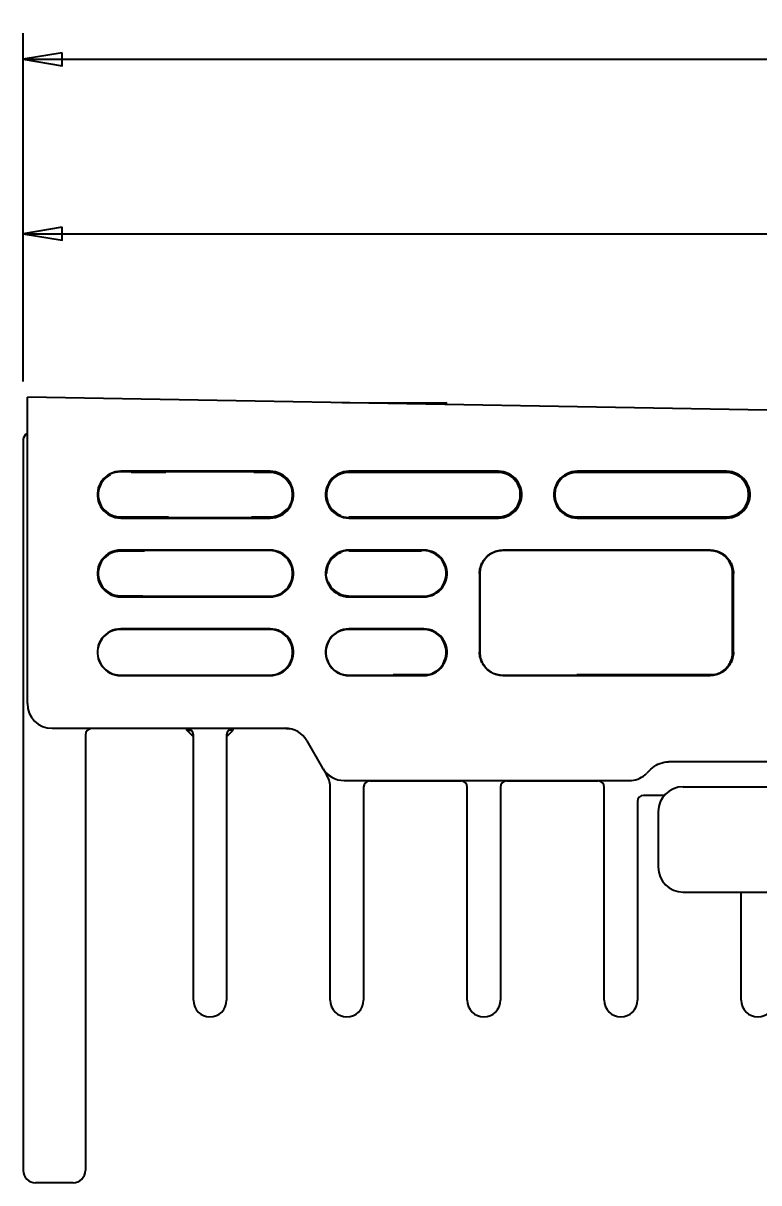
# Model space of a CAD drawing. Extents: x 0 to 31.6, y 0 to 20.4.
# Drawn here: x 1.95 to 5.49, y 14.85 to 20.44 of the extents above; entities that cross this region are included whole.
import ezdxf
from ezdxf.enums import TextEntityAlignment as Align

# ---------------------------------------------------------------- set-up
doc = ezdxf.new("R2010")
doc.units = 0
doc.layers.get('0').update_dxf_attribs({"color": 1, "linetype": 'CONTINUOUS'})
doc.styles.add('TXT', font='txt')
doc.dimstyles.new('DIMSTYLE_1', dxfattribs={"dimtxt": 0.16, "dimasz": 0.18, "dimexe": 0.18, "dimexo": 0.0625, "dimgap": 0.09, "dimtad": 1, "dimtih": 1, "dimlfac": 0.5, "dimzin": 0, "dimcen": 0.09, "dimclrd": 7, "dimclre": 7, "dimclrt": 7, "dimazin": 3, "dimtp": 0.01, "dimtm": 0.01, "dimtfac": 0, "dimtofl": 0, "dimtmove": 0, "dimatfit": 3})

# ---------------------------------------------------------------- blocks, each defined once
blk = doc.blocks.new('*D3')
at = {"color": 7, "linetype": 'CONTINUOUS'}
for p, q in [((1.949, 18.7467), (1.949, 19.551)), ((10.143, 18.5547), (10.143, 19.551)), ((1.949, 19.426), (6.0076, 19.426)), ((10.143, 19.426), (7.0636, 19.426))]:
    blk.add_line(p, q, dxfattribs=at)
for points in [[(2.1365, 19.4572), (1.949, 19.426), (2.1365, 19.3947), (2.1365, 19.4572)], [(9.9555, 19.3947), (10.143, 19.426), (9.9555, 19.4572), (9.9555, 19.3947)]]:
    blk.add_lwpolyline(points, dxfattribs=at)
at = {"color": 7, "style": 'TXT'}
for s, p in [('4.10', (6.3436, 19.346)), ('[', (6.1516, 19.106)), ('104,1', (6.5356, 19.106)), (']', (6.9196, 19.106))]:
    blk.add_text(s, height=0.25, dxfattribs=at).set_placement(p, align=Align.CENTER)
blk = doc.blocks.new('*D4')
at = {"color": 7, "linetype": 'CONTINUOUS'}
for p, q in [((1.949, 18.7138), (1.949, 20.3927)), ((10.619, 17.8459), (10.619, 20.3927)), ((1.949, 20.2677), (6.0372, 20.2677)), ((10.619, 20.2677), (7.0932, 20.2677))]:
    blk.add_line(p, q, dxfattribs=at)
for points in [[(2.1365, 20.2989), (1.949, 20.2677), (2.1365, 20.2364), (2.1365, 20.2989)], [(10.4315, 20.2364), (10.619, 20.2677), (10.4315, 20.2989), (10.4315, 20.2364)]]:
    blk.add_lwpolyline(points, dxfattribs=at)
at = {"color": 7, "style": 'TXT'}
for s, p in [('4.34', (6.3732, 20.1877)), ('[', (6.1812, 19.9477)), ('110,1', (6.5652, 19.9477)), (']', (6.9492, 19.9477))]:
    blk.add_text(s, height=0.25, dxfattribs=at).set_placement(p, align=Align.CENTER)

msp = doc.modelspace()

# ---------------------------------------------------------------- linework, layer by layer
at = {"color": 7, "linetype": 'CONTINUOUS'}
for p, q in [((1.969, 17.1612), (1.969, 18.6379)), ((10.0251, 18.4973), (1.969, 18.6379)), ((3.4881, 18.6114), (3.9881, 18.6123)), ((3.9881, 18.6026), (3.9881, 18.6123)), ((1.949, 18.4334), (1.949, 14.9094)), ((3.1376, 18.2779), (2.4176, 18.2779)), ((3.139, 18.2807), (2.419, 18.2807)), ((2.637, 18.2751), (2.4688, 18.2751)), ((3.1376, 18.2751), (3.061, 18.2751)), ((3.5049, 18.2743), (3.4927, 18.2722)), ((3.5176, 18.2751), (3.5049, 18.2743)), ((4.2375, 18.2779), (3.5176, 18.2779)), ((4.2375, 18.2751), (3.5176, 18.2751)), ((4.2389, 18.2807), (3.519, 18.2807)), ((4.6049, 18.2743), (4.5927, 18.2722)), ((4.6175, 18.2751), (4.6049, 18.2743)), ((5.3375, 18.2779), (4.6175, 18.2779)), ((5.3375, 18.2751), (4.6175, 18.2751)), ((5.3389, 18.2807), (4.6189, 18.2807)), ((3.1502, 18.0615), (3.1624, 18.0636)), ((4.2502, 18.0615), (4.2624, 18.0636)), ((5.3502, 18.0615), (5.3624, 18.0636)), ((2.4176, 18.0607), (2.649, 18.0607)), ((2.4176, 18.0579), (3.1376, 18.0579)), ((2.419, 18.0551), (3.139, 18.0551)), ((3.049, 18.0607), (3.1376, 18.0607)), ((3.1376, 18.0607), (3.1502, 18.0615)), ((3.5176, 18.0607), (4.2375, 18.0607)), ((3.5176, 18.0579), (4.2375, 18.0579)), ((3.519, 18.0551), (4.2389, 18.0551)), ((4.2375, 18.0607), (4.2502, 18.0615)), ((4.6175, 18.0607), (5.3375, 18.0607)), ((4.6175, 18.0579), (5.3375, 18.0579)), ((4.6189, 18.0551), (5.3389, 18.0551)), ((5.3375, 18.0607), (5.3502, 18.0615)), ((2.4176, 17.8951), (2.4049, 17.8943)), ((3.1376, 17.8979), (2.4176, 17.8979)), ((2.5328, 17.8951), (2.4176, 17.8951)), ((3.139, 17.9007), (2.419, 17.9007)), ((3.8775, 17.8979), (3.5176, 17.8979)), ((3.869, 17.8951), (3.5176, 17.8951)), ((3.8789, 17.9007), (3.519, 17.9007)), ((5.2575, 17.8979), (4.2595, 17.8979)), ((5.2589, 17.9007), (4.2609, 17.9007)), ((2.4049, 17.8943), (2.3927, 17.8922)), ((4.1481, 17.7879), (4.1481, 17.4079)), ((4.1495, 17.7879), (4.1495, 17.4079)), ((5.3675, 17.4079), (5.3675, 17.7879)), ((5.3717, 17.4079), (5.3717, 17.7879)), ((2.4176, 17.6807), (2.5253, 17.6807)), ((2.4176, 17.6779), (3.1376, 17.6779)), ((2.419, 17.6751), (3.139, 17.6751)), ((3.5176, 17.6779), (3.8775, 17.6779)), ((3.519, 17.6751), (3.8789, 17.6751)), ((3.1376, 17.5179), (2.4176, 17.5179)), ((3.139, 17.5207), (2.419, 17.5207)), ((3.8775, 17.5179), (3.5176, 17.5179)), ((3.8789, 17.5207), (3.519, 17.5207)), ((2.4176, 17.2979), (3.1376, 17.2979)), ((2.419, 17.2951), (3.139, 17.2951)), ((3.5176, 17.2979), (3.8775, 17.2979)), ((3.519, 17.2951), (3.8789, 17.2951)), ((3.7312, 17.3007), (3.9019, 17.3007)), ((4.2352, 17.3007), (4.2375, 17.3007)), ((4.2595, 17.2979), (5.2575, 17.2979)), ((4.2609, 17.2951), (5.2589, 17.2951)), ((4.6175, 17.3007), (5.2819, 17.3007)), ((2.089, 17.0412), (3.2117, 17.0412)), ((2.249, 17.0094), (2.249, 14.9094)), ((2.739, 17.0394), (2.279, 17.0394)), ((2.737, 17.0314), (2.737, 17.0394)), ((2.769, 16.9994), (2.737, 17.0314)), ((2.737, 17.0314), (2.7593, 17.0314)), ((2.769, 15.7294), (2.769, 17.0094)), ((2.929, 16.9994), (2.961, 17.0314)), ((2.929, 17.0094), (2.929, 15.7294)), ((2.961, 17.0314), (2.9387, 17.0314)), ((3.2131, 17.0394), (2.959, 17.0394)), ((2.961, 17.0314), (2.961, 17.0394)), ((3.3157, 16.9812), (3.3919, 16.8492)), ((3.394, 16.846), (3.4129, 16.8132)), ((4.9739, 16.8441), (4.9542, 16.8243)), ((6.3193, 16.8792), (5.0587, 16.8792)), ((3.4958, 16.7892), (4.8693, 16.7892)), ((3.619, 16.7874), (4.059, 16.7874)), ((4.279, 16.7874), (4.719, 16.7874)), ((3.429, 15.7294), (3.429, 16.7532)), ((3.589, 16.7574), (3.589, 15.7294)), ((4.089, 15.7294), (4.089, 16.7574)), ((4.249, 16.7574), (4.249, 15.7294)), ((4.749, 15.7294), (4.749, 16.7574)), ((5.129, 16.7592), (6.3193, 16.7592)), ((4.909, 16.6874), (4.909, 15.7294)), ((5.0382, 16.7174), (4.939, 16.7174)), ((5.009, 16.6392), (5.009, 16.3712)), ((5.129, 16.2512), (6.319, 16.2512)), ((5.409, 15.7294), (5.409, 16.2512)), ((2.189, 14.8494), (2.009, 14.8494))]:
    msp.add_line(p, q, dxfattribs=at)
for points in [[(2.419, 18.2807), (2.4057, 18.2798), (2.3928, 18.2776), (2.3805, 18.2739), (2.3685, 18.2687), (2.3569, 18.262), (2.3464, 18.2542), (2.337, 18.2453), (2.3286, 18.2353), (2.3214, 18.2244), (2.3156, 18.2127), (2.311, 18.2), (2.3079, 18.1872), (2.3064, 18.1744), (2.3064, 18.1614), (2.3079, 18.1485), (2.311, 18.1357), (2.3156, 18.1231), (2.3214, 18.1113), (2.3286, 18.1005), (2.337, 18.0905), (2.3464, 18.0816), (2.3569, 18.0738), (2.3685, 18.0671), (2.3805, 18.0619), (2.3928, 18.0582), (2.4057, 18.0559), (2.419, 18.0551)], [(2.4176, 18.2779), (2.4046, 18.2771), (2.3921, 18.2749), (2.38, 18.2713), (2.3683, 18.2662), (2.357, 18.2596), (2.3468, 18.252), (2.3376, 18.2434), (2.3294, 18.2336), (2.3224, 18.223), (2.3167, 18.2115), (2.3122, 18.1992), (2.3092, 18.1868), (2.3078, 18.1742), (2.3078, 18.1615), (2.3092, 18.149), (2.3122, 18.1365), (2.3167, 18.1242), (2.3224, 18.1127), (2.3294, 18.1022), (2.3376, 18.0924), (2.3468, 18.0837), (2.357, 18.0761), (2.3683, 18.0696), (2.38, 18.0645), (2.3921, 18.0609), (2.4046, 18.0587), (2.4176, 18.0579)], [(2.3691, 18.2634), (2.3586, 18.2573), (2.3486, 18.2499), (2.3396, 18.2414), (2.3316, 18.2319), (2.3249, 18.2216), (2.3193, 18.2104), (2.3149, 18.1984), (2.312, 18.1863), (2.3106, 18.1741), (2.3106, 18.1617), (2.312, 18.1495), (2.3149, 18.1373), (2.3193, 18.1253), (2.3249, 18.1141), (2.3316, 18.1038), (2.3396, 18.0943), (2.3486, 18.0859), (2.3586, 18.0785), (2.3696, 18.0721), (2.381, 18.0671), (2.3927, 18.0636)], [(3.1376, 18.0579), (3.1506, 18.0587), (3.1631, 18.0609), (3.1751, 18.0645), (3.1869, 18.0696), (3.1981, 18.0761), (3.2084, 18.0837), (3.2176, 18.0924), (3.2258, 18.1022), (3.2328, 18.1127), (3.2385, 18.1242), (3.2429, 18.1365), (3.2459, 18.149), (3.2474, 18.1615), (3.2474, 18.1742), (3.2459, 18.1868), (3.2429, 18.1992), (3.2385, 18.2115), (3.2328, 18.223), (3.2258, 18.2336), (3.2176, 18.2434), (3.2084, 18.252), (3.1981, 18.2596), (3.1869, 18.2662), (3.1751, 18.2713), (3.1631, 18.2749), (3.1506, 18.2771), (3.1376, 18.2779)], [(3.1624, 18.2722), (3.1502, 18.2743), (3.1376, 18.2751)], [(3.139, 18.0551), (3.1523, 18.0559), (3.1651, 18.0582), (3.1775, 18.0619), (3.1895, 18.0671), (3.2011, 18.0738), (3.2116, 18.0816), (3.221, 18.0905), (3.2294, 18.1005), (3.2366, 18.1113), (3.2424, 18.1231), (3.247, 18.1357), (3.2501, 18.1485), (3.2516, 18.1614), (3.2516, 18.1744), (3.2501, 18.1872), (3.247, 18.2), (3.2424, 18.2127), (3.2366, 18.2244), (3.2294, 18.2353), (3.221, 18.2453), (3.2116, 18.2542), (3.2011, 18.262), (3.1895, 18.2687), (3.1775, 18.2739), (3.1651, 18.2776), (3.1523, 18.2798), (3.139, 18.2807)], [(3.2314, 18.2194), (3.2303, 18.2216), (3.2236, 18.2319), (3.2156, 18.2414), (3.2066, 18.2499), (3.1966, 18.2573), (3.1856, 18.2637), (3.1742, 18.2686), (3.1624, 18.2722)], [(3.519, 18.2807), (3.5056, 18.2798), (3.4928, 18.2776), (3.4805, 18.2739), (3.4684, 18.2687), (3.4569, 18.262), (3.4463, 18.2542), (3.4369, 18.2453), (3.4285, 18.2353), (3.4214, 18.2244), (3.4155, 18.2127), (3.4109, 18.2), (3.4078, 18.1872), (3.4063, 18.1744), (3.4063, 18.1614), (3.4078, 18.1485), (3.4109, 18.1357), (3.4155, 18.1231), (3.4214, 18.1113), (3.4285, 18.1005), (3.4369, 18.0905), (3.4463, 18.0816), (3.4569, 18.0738), (3.4684, 18.0671), (3.4805, 18.0619), (3.4928, 18.0582), (3.5056, 18.0559), (3.519, 18.0551)], [(3.5176, 18.2779), (3.5046, 18.2771), (3.492, 18.2749), (3.48, 18.2713), (3.4683, 18.2662), (3.457, 18.2596), (3.4467, 18.252), (3.4375, 18.2434), (3.4293, 18.2336), (3.4224, 18.223), (3.4167, 18.2115), (3.4122, 18.1992), (3.4092, 18.1868), (3.4077, 18.1742), (3.4077, 18.1615), (3.4092, 18.149), (3.4122, 18.1365), (3.4167, 18.1242), (3.4224, 18.1127), (3.4293, 18.1022), (3.4375, 18.0924), (3.4467, 18.0837), (3.457, 18.0761), (3.4683, 18.0696), (3.48, 18.0645), (3.492, 18.0609), (3.5046, 18.0587), (3.5176, 18.0579)], [(3.4927, 18.2722), (3.481, 18.2686), (3.4695, 18.2637), (3.4585, 18.2573), (3.4485, 18.2499), (3.4396, 18.2414), (3.4316, 18.2319), (3.4248, 18.2216), (3.4192, 18.2104), (3.4149, 18.1984), (3.412, 18.1863), (3.4105, 18.1741), (3.4105, 18.1617), (3.412, 18.1495), (3.4149, 18.1373), (3.4192, 18.1253), (3.4248, 18.1141), (3.4316, 18.1038), (3.4396, 18.0943), (3.4485, 18.0859), (3.4585, 18.0785), (3.4695, 18.0721), (3.479, 18.068)], [(4.2375, 18.0579), (4.2505, 18.0587), (4.2631, 18.0609), (4.2751, 18.0645), (4.2868, 18.0696), (4.2981, 18.0761), (4.3084, 18.0837), (4.3176, 18.0924), (4.3258, 18.1022), (4.3327, 18.1127), (4.3384, 18.1242), (4.3429, 18.1365), (4.3459, 18.149), (4.3474, 18.1615), (4.3474, 18.1742), (4.3459, 18.1868), (4.3429, 18.1992), (4.3384, 18.2115), (4.3327, 18.223), (4.3258, 18.2336), (4.3176, 18.2434), (4.3084, 18.252), (4.2981, 18.2596), (4.2868, 18.2662), (4.2751, 18.2713), (4.2631, 18.2749), (4.2505, 18.2771), (4.2375, 18.2779)], [(4.2624, 18.2722), (4.2502, 18.2743), (4.2375, 18.2751)], [(4.2389, 18.0551), (4.2523, 18.0559), (4.2651, 18.0582), (4.2774, 18.0619), (4.2895, 18.0671), (4.301, 18.0738), (4.3115, 18.0816), (4.321, 18.0905), (4.3294, 18.1005), (4.3365, 18.1113), (4.3424, 18.1231), (4.347, 18.1357), (4.35, 18.1485), (4.3516, 18.1614), (4.3516, 18.1744), (4.35, 18.1872), (4.347, 18.2), (4.3424, 18.2127), (4.3365, 18.2244), (4.3294, 18.2353), (4.321, 18.2453), (4.3115, 18.2542), (4.301, 18.262), (4.2895, 18.2687), (4.2774, 18.2739), (4.2651, 18.2776), (4.2523, 18.2798), (4.2389, 18.2807)], [(4.2624, 18.0636), (4.2741, 18.0671), (4.2856, 18.0721), (4.2966, 18.0785), (4.3066, 18.0859), (4.3155, 18.0943), (4.3235, 18.1038), (4.3303, 18.1141), (4.3359, 18.1253), (4.3402, 18.1373), (4.3431, 18.1495), (4.3446, 18.1617), (4.3446, 18.1741), (4.3431, 18.1863), (4.3402, 18.1984), (4.3359, 18.2104), (4.3303, 18.2216), (4.3235, 18.2319), (4.3155, 18.2414), (4.3066, 18.2499), (4.2966, 18.2573), (4.2856, 18.2637), (4.2741, 18.2686), (4.2624, 18.2722)], [(4.6189, 18.2807), (4.6056, 18.2798), (4.5928, 18.2776), (4.5804, 18.2739), (4.5684, 18.2687), (4.5568, 18.262), (4.5463, 18.2542), (4.5369, 18.2453), (4.5285, 18.2353), (4.5213, 18.2244), (4.5155, 18.2127), (4.5109, 18.2), (4.5078, 18.1872), (4.5063, 18.1744), (4.5063, 18.1614), (4.5078, 18.1485), (4.5109, 18.1357), (4.5155, 18.1231), (4.5213, 18.1113), (4.5285, 18.1005), (4.5369, 18.0905), (4.5463, 18.0816), (4.5568, 18.0738), (4.5684, 18.0671), (4.5804, 18.0619), (4.5928, 18.0582), (4.6056, 18.0559), (4.6189, 18.0551)], [(4.6175, 18.2779), (4.6045, 18.2771), (4.592, 18.2749), (4.58, 18.2713), (4.5682, 18.2662), (4.557, 18.2596), (4.5467, 18.252), (4.5375, 18.2434), (4.5293, 18.2336), (4.5223, 18.223), (4.5166, 18.2115), (4.5122, 18.1992), (4.5092, 18.1868), (4.5077, 18.1742), (4.5077, 18.1615), (4.5092, 18.149), (4.5122, 18.1365), (4.5166, 18.1242), (4.5223, 18.1127), (4.5293, 18.1022), (4.5375, 18.0924), (4.5467, 18.0837), (4.557, 18.0761), (4.5682, 18.0696), (4.58, 18.0645), (4.592, 18.0609), (4.6045, 18.0587), (4.6175, 18.0579)], [(4.5927, 18.2722), (4.5809, 18.2686), (4.5695, 18.2637), (4.5585, 18.2573), (4.5485, 18.2499), (4.5395, 18.2414), (4.5315, 18.2319), (4.5248, 18.2216), (4.5192, 18.2104), (4.5148, 18.1984), (4.5119, 18.1863), (4.5105, 18.1741), (4.5105, 18.1617), (4.5119, 18.1495), (4.5148, 18.1373), (4.5192, 18.1253), (4.5248, 18.1141), (4.5315, 18.1038), (4.5395, 18.0943), (4.5485, 18.0859), (4.5585, 18.0785), (4.5695, 18.0721), (4.5809, 18.0671), (4.5927, 18.0636)], [(5.3375, 18.0579), (5.3505, 18.0587), (5.363, 18.0609), (5.3751, 18.0645), (5.3868, 18.0696), (5.3981, 18.0761), (5.4083, 18.0837), (5.4175, 18.0924), (5.4257, 18.1022), (5.4327, 18.1127), (5.4384, 18.1242), (5.4429, 18.1365), (5.4459, 18.149), (5.4473, 18.1615), (5.4473, 18.1742), (5.4459, 18.1868), (5.4429, 18.1992), (5.4384, 18.2115), (5.4327, 18.223), (5.4257, 18.2336), (5.4175, 18.2434), (5.4083, 18.252), (5.3981, 18.2596), (5.3868, 18.2662), (5.3751, 18.2713), (5.363, 18.2749), (5.3505, 18.2771), (5.3375, 18.2779)], [(5.3624, 18.2722), (5.3502, 18.2743), (5.3375, 18.2751)], [(5.3389, 18.0551), (5.3522, 18.0559), (5.3651, 18.0582), (5.3774, 18.0619), (5.3894, 18.0671), (5.401, 18.0738), (5.4115, 18.0816), (5.4209, 18.0905), (5.4293, 18.1005), (5.4365, 18.1113), (5.4423, 18.1231), (5.4469, 18.1357), (5.45, 18.1485), (5.4515, 18.1614), (5.4515, 18.1744), (5.45, 18.1872), (5.4469, 18.2), (5.4423, 18.2127), (5.4365, 18.2244), (5.4293, 18.2353), (5.4209, 18.2453), (5.4115, 18.2542), (5.401, 18.262), (5.3894, 18.2687), (5.3774, 18.2739), (5.3651, 18.2776), (5.3522, 18.2798), (5.3389, 18.2807)], [(5.3624, 18.0636), (5.3741, 18.0671), (5.3855, 18.0721), (5.3965, 18.0785), (5.4065, 18.0859), (5.4155, 18.0943), (5.4235, 18.1038), (5.4302, 18.1141), (5.4358, 18.1253), (5.4402, 18.1373), (5.4431, 18.1495), (5.4445, 18.1617), (5.4445, 18.1741), (5.4431, 18.1863), (5.4402, 18.1984), (5.4358, 18.2104), (5.4302, 18.2216), (5.4235, 18.2319), (5.4155, 18.2414), (5.4065, 18.2499), (5.3965, 18.2573), (5.3855, 18.2637), (5.3741, 18.2686), (5.3624, 18.2722)], [(2.3927, 18.0636), (2.4049, 18.0615), (2.4176, 18.0607)], [(3.1624, 18.0636), (3.1742, 18.0671), (3.1856, 18.0721), (3.1966, 18.0785), (3.2066, 18.0859), (3.2156, 18.0943), (3.2198, 18.0994)], [(4.5927, 18.0636), (4.6049, 18.0615), (4.6175, 18.0607)], [(2.419, 17.9007), (2.4057, 17.8998), (2.3928, 17.8976), (2.3805, 17.8939), (2.3685, 17.8887), (2.3569, 17.882), (2.3464, 17.8742), (2.337, 17.8653), (2.3286, 17.8553), (2.3214, 17.8444), (2.3156, 17.8327), (2.311, 17.82), (2.3079, 17.8072), (2.3064, 17.7944), (2.3064, 17.7814), (2.3079, 17.7685), (2.311, 17.7557), (2.3156, 17.7431), (2.3214, 17.7313), (2.3286, 17.7205), (2.337, 17.7105), (2.3464, 17.7016), (2.3569, 17.6938), (2.3685, 17.6871), (2.3805, 17.6819), (2.3928, 17.6782), (2.4057, 17.6759), (2.419, 17.6751)], [(2.4176, 17.8979), (2.4046, 17.8971), (2.3921, 17.8949), (2.38, 17.8913), (2.3683, 17.8862), (2.357, 17.8796), (2.3468, 17.872), (2.3376, 17.8634), (2.3294, 17.8536), (2.3224, 17.843), (2.3167, 17.8315), (2.3122, 17.8192), (2.3092, 17.8068), (2.3078, 17.7942), (2.3078, 17.7815), (2.3092, 17.769), (2.3122, 17.7565), (2.3167, 17.7442), (2.3224, 17.7327), (2.3294, 17.7222), (2.3376, 17.7124), (2.3468, 17.7037), (2.357, 17.6961), (2.3683, 17.6896), (2.38, 17.6845), (2.3921, 17.6809), (2.4046, 17.6787), (2.4176, 17.6779)], [(3.1376, 17.6779), (3.1506, 17.6787), (3.1631, 17.6809), (3.1751, 17.6845), (3.1869, 17.6896), (3.1981, 17.6961), (3.2084, 17.7037), (3.2176, 17.7124), (3.2258, 17.7222), (3.2328, 17.7327), (3.2385, 17.7442), (3.2429, 17.7565), (3.2459, 17.769), (3.2474, 17.7815), (3.2474, 17.7942), (3.2459, 17.8068), (3.2429, 17.8192), (3.2385, 17.8315), (3.2328, 17.843), (3.2258, 17.8536), (3.2176, 17.8634), (3.2084, 17.872), (3.1981, 17.8796), (3.1869, 17.8862), (3.1751, 17.8913), (3.1631, 17.8949), (3.1506, 17.8971), (3.1376, 17.8979)], [(3.139, 17.6751), (3.1523, 17.6759), (3.1651, 17.6782), (3.1775, 17.6819), (3.1895, 17.6871), (3.2011, 17.6938), (3.2116, 17.7016), (3.221, 17.7105), (3.2294, 17.7205), (3.2366, 17.7313), (3.2424, 17.7431), (3.247, 17.7557), (3.2501, 17.7685), (3.2516, 17.7814), (3.2516, 17.7944), (3.2501, 17.8072), (3.247, 17.82), (3.2424, 17.8327), (3.2366, 17.8444), (3.2294, 17.8553), (3.221, 17.8653), (3.2116, 17.8742), (3.2011, 17.882), (3.1895, 17.8887), (3.1775, 17.8939), (3.1651, 17.8976), (3.1523, 17.8998), (3.139, 17.9007)], [(3.519, 17.9007), (3.5056, 17.8998), (3.4928, 17.8976), (3.4805, 17.8939), (3.4684, 17.8887), (3.4569, 17.882), (3.4463, 17.8742), (3.4369, 17.8653), (3.4285, 17.8553), (3.4214, 17.8444), (3.4155, 17.8327), (3.4109, 17.82), (3.4078, 17.8072), (3.4063, 17.7944), (3.4063, 17.7814), (3.4078, 17.7685), (3.4109, 17.7557), (3.4155, 17.7431), (3.4214, 17.7313), (3.4285, 17.7205), (3.4369, 17.7105), (3.4463, 17.7016), (3.4569, 17.6938), (3.4684, 17.6871), (3.4805, 17.6819), (3.4928, 17.6782), (3.5056, 17.6759), (3.519, 17.6751)], [(3.5176, 17.8979), (3.5046, 17.8971), (3.492, 17.8949), (3.48, 17.8913), (3.4683, 17.8862), (3.457, 17.8796), (3.4467, 17.872), (3.4375, 17.8634), (3.4293, 17.8536), (3.4224, 17.843), (3.4167, 17.8315), (3.4122, 17.8192), (3.4092, 17.8068), (3.4077, 17.7942), (3.4077, 17.7815), (3.4092, 17.769), (3.4122, 17.7565), (3.4167, 17.7442), (3.4224, 17.7327), (3.4293, 17.7222), (3.4375, 17.7124), (3.4467, 17.7037), (3.457, 17.6961), (3.4683, 17.6896), (3.48, 17.6845), (3.492, 17.6809), (3.5046, 17.6787), (3.5176, 17.6779)], [(3.8775, 17.6779), (3.8905, 17.6787), (3.9031, 17.6809), (3.9151, 17.6845), (3.9268, 17.6896), (3.9381, 17.6961), (3.9484, 17.7037), (3.9576, 17.7124), (3.9658, 17.7222), (3.9727, 17.7327), (3.9784, 17.7442), (3.9829, 17.7565), (3.9859, 17.769), (3.9874, 17.7815), (3.9874, 17.7942), (3.9859, 17.8068), (3.9829, 17.8192), (3.9784, 17.8315), (3.9727, 17.843), (3.9658, 17.8536), (3.9576, 17.8634), (3.9484, 17.872), (3.9381, 17.8796), (3.9268, 17.8862), (3.9151, 17.8913), (3.9031, 17.8949), (3.8905, 17.8971), (3.8775, 17.8979)], [(3.8789, 17.6751), (3.8923, 17.6759), (3.9051, 17.6782), (3.9175, 17.6819), (3.9295, 17.6871), (3.941, 17.6938), (3.9516, 17.7016), (3.961, 17.7105), (3.9694, 17.7205), (3.9765, 17.7313), (3.9824, 17.7431), (3.987, 17.7557), (3.9901, 17.7685), (3.9916, 17.7814), (3.9916, 17.7944), (3.9901, 17.8072), (3.987, 17.82), (3.9824, 17.8327), (3.9765, 17.8444), (3.9694, 17.8553), (3.961, 17.8653), (3.9516, 17.8742), (3.941, 17.882), (3.9295, 17.8887), (3.9175, 17.8939), (3.9051, 17.8976), (3.8923, 17.8998), (3.8789, 17.9007)], [(4.1481, 17.7879), (4.1484, 17.7953), (4.1491, 17.8026), (4.1503, 17.8099), (4.152, 17.8171), (4.1541, 17.8241), (4.1567, 17.831), (4.1598, 17.8377), (4.1633, 17.8443), (4.1671, 17.8505), (4.1714, 17.8565), (4.1761, 17.8622), (4.1812, 17.8676), (4.1866, 17.8727), (4.1923, 17.8774), (4.1983, 17.8817), (4.2045, 17.8855), (4.211, 17.889), (4.2178, 17.8921), (4.2247, 17.8947), (4.2317, 17.8968), (4.2389, 17.8985), (4.2462, 17.8997), (4.2535, 17.9004), (4.2609, 17.9007)], [(4.2595, 17.8979), (4.2523, 17.8976), (4.2451, 17.8969), (4.2381, 17.8958), (4.2311, 17.8941), (4.2242, 17.892), (4.2174, 17.8895), (4.2109, 17.8865), (4.2045, 17.8831), (4.1984, 17.8793), (4.1926, 17.8751), (4.187, 17.8706), (4.1817, 17.8656), (4.1768, 17.8604), (4.1723, 17.8548), (4.1681, 17.849), (4.1643, 17.8429), (4.1609, 17.8365), (4.1579, 17.83), (4.1554, 17.8232), (4.1533, 17.8163), (4.1517, 17.8093), (4.1505, 17.8023), (4.1498, 17.7951), (4.1495, 17.7879)], [(5.3675, 17.7879), (5.3672, 17.7951), (5.3665, 17.8023), (5.3654, 17.8094), (5.3637, 17.8164), (5.3616, 17.8233), (5.3591, 17.83), (5.3561, 17.8365), (5.3527, 17.8429), (5.3489, 17.849), (5.3448, 17.8549), (5.3402, 17.8604), (5.3353, 17.8657), (5.33, 17.8706), (5.3244, 17.8752), (5.3186, 17.8794), (5.3125, 17.8831), (5.3061, 17.8865), (5.2996, 17.8895), (5.2929, 17.892), (5.2859, 17.8941), (5.279, 17.8958), (5.2719, 17.8969), (5.2647, 17.8976), (5.2575, 17.8979)], [(5.2589, 17.9007), (5.2663, 17.9004), (5.2737, 17.8997), (5.2809, 17.8985), (5.2881, 17.8968), (5.2952, 17.8947), (5.3021, 17.8921), (5.3088, 17.889), (5.3153, 17.8856), (5.3215, 17.8817), (5.3275, 17.8774), (5.3333, 17.8727), (5.3386, 17.8676), (5.3437, 17.8623), (5.3484, 17.8565), (5.3527, 17.8506), (5.3566, 17.8443), (5.36, 17.8378), (5.3631, 17.8311), (5.3657, 17.8242), (5.3678, 17.8171), (5.3695, 17.8099), (5.3707, 17.8027), (5.3714, 17.7953), (5.3717, 17.7879)], [(2.3927, 17.8922), (2.381, 17.8886), (2.3696, 17.8837), (2.3586, 17.8773), (2.3486, 17.8699), (2.3396, 17.8614), (2.3316, 17.8519), (2.3249, 17.8416), (2.3193, 17.8304), (2.3149, 17.8184), (2.312, 17.8063), (2.3106, 17.7941), (2.3106, 17.7817), (2.312, 17.7695), (2.3149, 17.7573), (2.3193, 17.7453), (2.3249, 17.7341), (2.3316, 17.7238), (2.3396, 17.7143), (2.3486, 17.7059), (2.3586, 17.6985), (2.3696, 17.6921), (2.381, 17.6871), (2.3927, 17.6836)], [(3.479, 17.8878), (3.4695, 17.8837), (3.4585, 17.8773), (3.4485, 17.8699), (3.4396, 17.8614), (3.4316, 17.8519), (3.4248, 17.8416), (3.4192, 17.8304), (3.4149, 17.8184), (3.412, 17.8063), (3.4105, 17.7941), (3.4105, 17.7874)], [(3.4185, 17.7474), (3.4192, 17.7453), (3.4248, 17.7341), (3.4316, 17.7238), (3.4396, 17.7143), (3.4485, 17.7059), (3.4585, 17.6985), (3.4695, 17.6921), (3.481, 17.6871), (3.4927, 17.6836)], [(2.3927, 17.6836), (2.4049, 17.6815), (2.4176, 17.6807)], [(3.4927, 17.6836), (3.5049, 17.6815), (3.5176, 17.6807)], [(2.419, 17.5207), (2.4057, 17.5198), (2.3928, 17.5176), (2.3805, 17.5139), (2.3685, 17.5087), (2.3569, 17.502), (2.3464, 17.4942), (2.337, 17.4853), (2.3286, 17.4753), (2.3214, 17.4644), (2.3156, 17.4527), (2.311, 17.44), (2.3079, 17.4272), (2.3064, 17.4144), (2.3064, 17.4014), (2.3079, 17.3885), (2.311, 17.3757), (2.3156, 17.3631), (2.3214, 17.3513), (2.3286, 17.3405), (2.337, 17.3305), (2.3464, 17.3216), (2.3569, 17.3138), (2.3685, 17.3071), (2.3805, 17.3019), (2.3928, 17.2982), (2.4057, 17.2959), (2.419, 17.2951)], [(2.4176, 17.5179), (2.4046, 17.5171), (2.3921, 17.5149), (2.38, 17.5113), (2.3683, 17.5062), (2.357, 17.4996), (2.3468, 17.492), (2.3376, 17.4834), (2.3294, 17.4736), (2.3224, 17.463), (2.3167, 17.4515), (2.3122, 17.4392), (2.3092, 17.4268), (2.3078, 17.4142), (2.3078, 17.4015), (2.3092, 17.389), (2.3122, 17.3765), (2.3167, 17.3642), (2.3224, 17.3527), (2.3294, 17.3422), (2.3376, 17.3324), (2.3468, 17.3237), (2.357, 17.3161), (2.3683, 17.3096), (2.38, 17.3045), (2.3921, 17.3009), (2.4046, 17.2987), (2.4176, 17.2979)], [(3.1376, 17.2979), (3.1506, 17.2987), (3.1631, 17.3009), (3.1751, 17.3045), (3.1869, 17.3096), (3.1981, 17.3161), (3.2084, 17.3237), (3.2176, 17.3324), (3.2258, 17.3422), (3.2328, 17.3527), (3.2385, 17.3642), (3.2429, 17.3765), (3.2459, 17.389), (3.2474, 17.4015), (3.2474, 17.4142), (3.2459, 17.4268), (3.2429, 17.4392), (3.2385, 17.4515), (3.2328, 17.463), (3.2258, 17.4736), (3.2176, 17.4834), (3.2084, 17.492), (3.1981, 17.4996), (3.1869, 17.5062), (3.1751, 17.5113), (3.1631, 17.5149), (3.1506, 17.5171), (3.1376, 17.5179)], [(3.139, 17.2951), (3.1523, 17.2959), (3.1651, 17.2982), (3.1775, 17.3019), (3.1895, 17.3071), (3.2011, 17.3138), (3.2116, 17.3216), (3.221, 17.3305), (3.2294, 17.3405), (3.2366, 17.3513), (3.2424, 17.3631), (3.247, 17.3757), (3.2501, 17.3885), (3.2516, 17.4014), (3.2516, 17.4144), (3.2501, 17.4272), (3.247, 17.44), (3.2424, 17.4527), (3.2366, 17.4644), (3.2294, 17.4753), (3.221, 17.4853), (3.2116, 17.4942), (3.2011, 17.502), (3.1895, 17.5087), (3.1775, 17.5139), (3.1651, 17.5176), (3.1523, 17.5198), (3.139, 17.5207)], [(3.519, 17.5207), (3.5056, 17.5198), (3.4928, 17.5176), (3.4805, 17.5139), (3.4684, 17.5087), (3.4569, 17.502), (3.4463, 17.4942), (3.4369, 17.4853), (3.4285, 17.4753), (3.4214, 17.4644), (3.4155, 17.4527), (3.4109, 17.44), (3.4078, 17.4272), (3.4063, 17.4144), (3.4063, 17.4014), (3.4078, 17.3885), (3.4109, 17.3757), (3.4155, 17.3631), (3.4214, 17.3513), (3.4285, 17.3405), (3.4369, 17.3305), (3.4463, 17.3216), (3.4569, 17.3138), (3.4684, 17.3071), (3.4805, 17.3019), (3.4928, 17.2982), (3.5056, 17.2959), (3.519, 17.2951)], [(3.5176, 17.5179), (3.5046, 17.5171), (3.492, 17.5149), (3.48, 17.5113), (3.4683, 17.5062), (3.457, 17.4996), (3.4467, 17.492), (3.4375, 17.4834), (3.4293, 17.4736), (3.4224, 17.463), (3.4167, 17.4515), (3.4122, 17.4392), (3.4092, 17.4268), (3.4077, 17.4142), (3.4077, 17.4015), (3.4092, 17.389), (3.4122, 17.3765), (3.4167, 17.3642), (3.4224, 17.3527), (3.4293, 17.3422), (3.4375, 17.3324), (3.4467, 17.3237), (3.457, 17.3161), (3.4683, 17.3096), (3.48, 17.3045), (3.492, 17.3009), (3.5046, 17.2987), (3.5176, 17.2979)], [(3.8775, 17.2979), (3.8905, 17.2987), (3.9031, 17.3009), (3.9151, 17.3045), (3.9268, 17.3096), (3.9381, 17.3161), (3.9484, 17.3237), (3.9576, 17.3324), (3.9658, 17.3422), (3.9727, 17.3527), (3.9784, 17.3642), (3.9829, 17.3765), (3.9859, 17.389), (3.9874, 17.4015), (3.9874, 17.4142), (3.9859, 17.4268), (3.9829, 17.4392), (3.9784, 17.4515), (3.9727, 17.463), (3.9658, 17.4736), (3.9576, 17.4834), (3.9484, 17.492), (3.9381, 17.4996), (3.9268, 17.5062), (3.9151, 17.5113), (3.9031, 17.5149), (3.8905, 17.5171), (3.8775, 17.5179)], [(3.8789, 17.2951), (3.8923, 17.2959), (3.9051, 17.2982), (3.9175, 17.3019), (3.9295, 17.3071), (3.941, 17.3138), (3.9516, 17.3216), (3.961, 17.3305), (3.9694, 17.3405), (3.9765, 17.3513), (3.9824, 17.3631), (3.987, 17.3757), (3.9901, 17.3885), (3.9916, 17.4014), (3.9916, 17.4144), (3.9901, 17.4272), (3.987, 17.44), (3.9824, 17.4527), (3.9765, 17.4644), (3.9694, 17.4753), (3.961, 17.4853), (3.9516, 17.4942), (3.941, 17.502), (3.9295, 17.5087), (3.9175, 17.5139), (3.9051, 17.5176), (3.8923, 17.5198), (3.8789, 17.5207)], [(4.2609, 17.2951), (4.2535, 17.2953), (4.2462, 17.2961), (4.2389, 17.2973), (4.2318, 17.2989), (4.2247, 17.3011), (4.2178, 17.3037), (4.2111, 17.3067), (4.2045, 17.3102), (4.1983, 17.3141), (4.1923, 17.3184), (4.1866, 17.3231), (4.1812, 17.3281), (4.1761, 17.3335), (4.1715, 17.3392), (4.1672, 17.3452), (4.1633, 17.3515), (4.1598, 17.358), (4.1567, 17.3647), (4.1541, 17.3716), (4.152, 17.3787), (4.1503, 17.3859), (4.1491, 17.3931), (4.1484, 17.4004), (4.1481, 17.4079)], [(4.1495, 17.4079), (4.1498, 17.4006), (4.1505, 17.3935), (4.1517, 17.3864), (4.1533, 17.3794), (4.1554, 17.3725), (4.1579, 17.3658), (4.1609, 17.3592), (4.1643, 17.3529), (4.1681, 17.3467), (4.1723, 17.3409), (4.1769, 17.3353), (4.1818, 17.3301), (4.187, 17.3252), (4.1926, 17.3206), (4.1984, 17.3164), (4.2045, 17.3126), (4.2109, 17.3092), (4.2175, 17.3062), (4.2242, 17.3037), (4.2311, 17.3016), (4.2381, 17.3), (4.2451, 17.2988), (4.2523, 17.2981), (4.2595, 17.2979)], [(5.2575, 17.2979), (5.2647, 17.2981), (5.2719, 17.2988), (5.279, 17.3), (5.286, 17.3016), (5.2929, 17.3037), (5.2996, 17.3063), (5.3062, 17.3092), (5.3125, 17.3126), (5.3186, 17.3164), (5.3245, 17.3206), (5.33, 17.3252), (5.3353, 17.3301), (5.3402, 17.3354), (5.3448, 17.3409), (5.349, 17.3468), (5.3528, 17.3529), (5.3562, 17.3592), (5.3591, 17.3658), (5.3617, 17.3725), (5.3637, 17.3794), (5.3654, 17.3864), (5.3665, 17.3935), (5.3672, 17.4006), (5.3675, 17.4079)], [(5.3717, 17.4079), (5.3714, 17.4005), (5.3707, 17.3931), (5.3695, 17.3859), (5.3678, 17.3787), (5.3657, 17.3716), (5.3631, 17.3647), (5.3601, 17.358), (5.3566, 17.3515), (5.3527, 17.3452), (5.3484, 17.3392), (5.3437, 17.3335), (5.3387, 17.3281), (5.3333, 17.3231), (5.3276, 17.3184), (5.3216, 17.3141), (5.3153, 17.3102), (5.3088, 17.3067), (5.3021, 17.3037), (5.2952, 17.3011), (5.2881, 17.2989), (5.2809, 17.2973), (5.2737, 17.2961), (5.2663, 17.2953), (5.2589, 17.2951)], [(4.9739, 16.8441), (4.9817, 16.8512), (4.99, 16.8576), (4.9987, 16.8631), (5.008, 16.8679), (5.0177, 16.872), (5.0277, 16.8751), (5.0378, 16.8774), (5.0481, 16.8787), (5.0587, 16.8792)], [(4.8693, 16.7892), (4.8799, 16.7897), (4.8903, 16.791), (4.9004, 16.7933), (4.9103, 16.7964), (4.9201, 16.8005), (4.9293, 16.8053), (4.9381, 16.8108), (4.9463, 16.8172), (4.9542, 16.8243)]]:
    msp.add_lwpolyline(points, dxfattribs=at)
for centre, radius, start, end in [((1.979, 18.4334), 0.03, 109.5214, 180), ((2.089, 17.1612), 0.12, 180, 270), ((2.279, 17.0094), 0.03, 90, 180), ((2.739, 17.0094), 0.03, 0, 90), ((2.959, 17.0094), 0.03, 90, 180), ((3.2117, 16.9212), 0.12, 30, 90), ((3.2131, 16.9194), 0.12, 79.941, 90), ((3.4958, 16.9092), 0.12, 210, 270), ((3.309, 16.7532), 0.12, 0, 30), ((3.619, 16.7574), 0.03, 90, 180), ((4.059, 16.7574), 0.03, 0, 90), ((4.279, 16.7574), 0.03, 90, 180), ((4.719, 16.7574), 0.03, 0, 90), ((5.129, 16.6392), 0.12, 90, 180), ((4.939, 16.6874), 0.03, 90, 180), ((5.129, 16.3712), 0.12, 180, 270), ((2.849, 15.7294), 0.08, 180, 0), ((3.509, 15.7294), 0.08, 180, 0), ((4.169, 15.7294), 0.08, 180, 0), ((4.829, 15.7294), 0.08, 180, 0), ((5.489, 15.7294), 0.08, 180, 0), ((2.009, 14.9094), 0.06, 180, 270), ((2.189, 14.9094), 0.06, 270, 0)]:
    msp.add_arc(centre, radius, start, end, dxfattribs=at)

# ---------------------------------------------------------------- dimensions: what is measured, and where the dimension line sits
for base, p1, p2, picture, middle in [((10.61901896, 20.2676896927), (1.94901896, 18.7137949479), (10.61901896, 17.8458856896), '*D4', (6.5651828378, 20.1476896927)), ((10.143, 19.426), (1.949, 18.7467), (10.143, 18.5547), '*D3', (6.5356, 19.306))]:
    dim = msp.add_linear_dim(base=base, p1=p1, p2=p2, dimstyle='DIMSTYLE_1')
    dim.commit()
    dim.dimension.update_dxf_attribs({"geometry": picture, "text_midpoint": middle})

doc.saveas('drawing.dxf')
